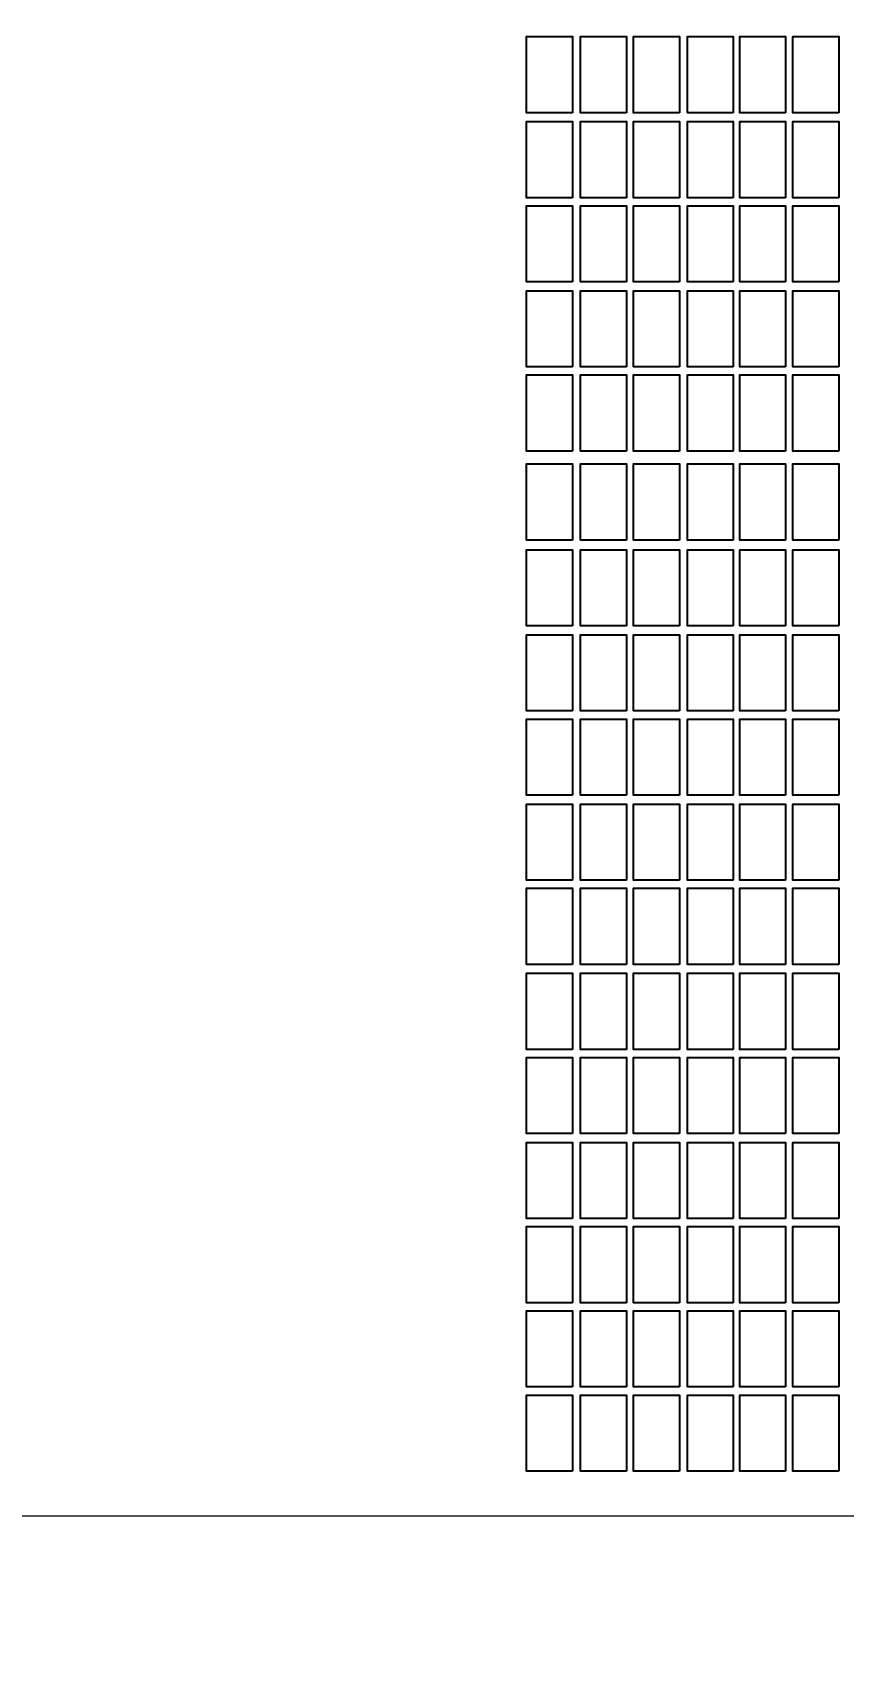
# Model space of a CAD drawing. Header units: metres. Extents: x 256329 to 886268, y -249371 to 355.
# Drawn here: x 284194.1 to 284247.6, y -1363.9 to -1256.5 of the extents above; entities that cross this region are included whole.
import ezdxf

# ---------------------------------------------------------------- set-up
doc = ezdxf.new("R2010")
doc.units = ezdxf.units.M
doc.header["$MEASUREMENT"] = 0
doc.linetypes.add('CONTINULUS', pattern=[0])
doc.layers.get('0').update_dxf_attribs({"lineweight": 18})
doc.layers.add('PARKING_UNIT', color=7, linetype='Continuous')

msp = doc.modelspace()

# ---------------------------------------------------------------- linework, layer by layer
msp.add_lwpolyline([(283932.142067, -896.325846), (284300.184425, -896.325846), (284300.184425, -1354.365052), (283932.142067, -1354.365052)], close=True)
at = {"layer": 'PARKING_UNIT', "color": 3, "linetype": 'CONTINULUS', "ltscale": 0.05}
for points in [[(284229.691476, -1261.804019), (284226.671476, -1261.804019), (284226.671476, -1256.784019), (284229.691476, -1256.784019), (284229.691476, -1261.804019)], [(284233.246193, -1261.804019), (284230.226193, -1261.804019), (284230.226193, -1256.784019), (284233.246193, -1256.784019), (284233.246193, -1261.804019)], [(284236.742128, -1261.804019), (284233.722128, -1261.804019), (284233.722128, -1256.784019), (284236.742128, -1256.784019), (284236.742128, -1261.804019)], [(284240.296845, -1261.804019), (284237.276845, -1261.804019), (284237.276845, -1256.784019), (284240.296845, -1256.784019), (284240.296845, -1261.804019)], [(284243.74575, -1261.804019), (284240.72575, -1261.804019), (284240.72575, -1256.784019), (284243.74575, -1256.784019), (284243.74575, -1261.804019)], [(284247.247561, -1261.804019), (284244.227561, -1261.804019), (284244.227561, -1256.784019), (284247.247561, -1256.784019), (284247.247561, -1261.804019)], [(284229.691476, -1267.409914), (284226.671476, -1267.409914), (284226.671476, -1262.389914), (284229.691476, -1262.389914), (284229.691476, -1267.409914)], [(284233.246193, -1267.409914), (284230.226193, -1267.409914), (284230.226193, -1262.389914), (284233.246193, -1262.389914), (284233.246193, -1267.409914)], [(284236.742128, -1267.409914), (284233.722128, -1267.409914), (284233.722128, -1262.389914), (284236.742128, -1262.389914), (284236.742128, -1267.409914)], [(284240.296845, -1267.409914), (284237.276845, -1267.409914), (284237.276845, -1262.389914), (284240.296845, -1262.389914), (284240.296845, -1267.409914)], [(284243.74575, -1267.409914), (284240.72575, -1267.409914), (284240.72575, -1262.389914), (284243.74575, -1262.389914), (284243.74575, -1267.409914)], [(284247.247561, -1267.409914), (284244.227561, -1267.409914), (284244.227561, -1262.389914), (284247.247561, -1262.389914), (284247.247561, -1267.409914)], [(284229.691476, -1272.962918), (284226.671476, -1272.962918), (284226.671476, -1267.942918), (284229.691476, -1267.942918), (284229.691476, -1272.962918)], [(284233.246193, -1272.962918), (284230.226193, -1272.962918), (284230.226193, -1267.942918), (284233.246193, -1267.942918), (284233.246193, -1272.962918)], [(284236.742128, -1272.962918), (284233.722128, -1272.962918), (284233.722128, -1267.942918), (284236.742128, -1267.942918), (284236.742128, -1272.962918)], [(284240.296845, -1272.962918), (284237.276845, -1272.962918), (284237.276845, -1267.942918), (284240.296845, -1267.942918), (284240.296845, -1272.962918)], [(284243.74575, -1272.962918), (284240.72575, -1272.962918), (284240.72575, -1267.942918), (284243.74575, -1267.942918), (284243.74575, -1272.962918)], [(284247.247561, -1272.962918), (284244.227561, -1272.962918), (284244.227561, -1267.942918), (284247.247561, -1267.942918), (284247.247561, -1272.962918)], [(284229.691476, -1278.568813), (284226.671476, -1278.568813), (284226.671476, -1273.548813), (284229.691476, -1273.548813), (284229.691476, -1278.568813)], [(284233.246193, -1278.568813), (284230.226193, -1278.568813), (284230.226193, -1273.548813), (284233.246193, -1273.548813), (284233.246193, -1278.568813)], [(284236.742128, -1278.568813), (284233.722128, -1278.568813), (284233.722128, -1273.548813), (284236.742128, -1273.548813), (284236.742128, -1278.568813)], [(284240.296845, -1278.568813), (284237.276845, -1278.568813), (284237.276845, -1273.548813), (284240.296845, -1273.548813), (284240.296845, -1278.568813)], [(284243.74575, -1278.568813), (284240.72575, -1278.568813), (284240.72575, -1273.548813), (284243.74575, -1273.548813), (284243.74575, -1278.568813)], [(284247.247561, -1278.568813), (284244.227561, -1278.568813), (284244.227561, -1273.548813), (284247.247561, -1273.548813), (284247.247561, -1278.568813)], [(284229.691476, -1284.121817), (284226.671476, -1284.121817), (284226.671476, -1279.101817), (284229.691476, -1279.101817), (284229.691476, -1284.121817)], [(284233.246193, -1284.121817), (284230.226193, -1284.121817), (284230.226193, -1279.101817), (284233.246193, -1279.101817), (284233.246193, -1284.121817)], [(284236.742128, -1284.121817), (284233.722128, -1284.121817), (284233.722128, -1279.101817), (284236.742128, -1279.101817), (284236.742128, -1284.121817)], [(284240.296845, -1284.121817), (284237.276845, -1284.121817), (284237.276845, -1279.101817), (284240.296845, -1279.101817), (284240.296845, -1284.121817)], [(284243.74575, -1284.121817), (284240.72575, -1284.121817), (284240.72575, -1279.101817), (284243.74575, -1279.101817), (284243.74575, -1284.121817)], [(284247.247561, -1284.121817), (284244.227561, -1284.121817), (284244.227561, -1279.101817), (284247.247561, -1279.101817), (284247.247561, -1284.121817)], [(284229.691476, -1289.989189), (284226.671476, -1289.989189), (284226.671476, -1284.969189), (284229.691476, -1284.969189), (284229.691476, -1289.989189)], [(284233.246193, -1289.989189), (284230.226193, -1289.989189), (284230.226193, -1284.969189), (284233.246193, -1284.969189), (284233.246193, -1289.989189)], [(284236.742128, -1289.989189), (284233.722128, -1289.989189), (284233.722128, -1284.969189), (284236.742128, -1284.969189), (284236.742128, -1289.989189)], [(284240.296845, -1289.989189), (284237.276845, -1289.989189), (284237.276845, -1284.969189), (284240.296845, -1284.969189), (284240.296845, -1289.989189)], [(284243.74575, -1289.989189), (284240.72575, -1289.989189), (284240.72575, -1284.969189), (284243.74575, -1284.969189), (284243.74575, -1289.989189)], [(284247.247561, -1289.989189), (284244.227561, -1289.989189), (284244.227561, -1284.969189), (284247.247561, -1284.969189), (284247.247561, -1289.989189)], [(284229.691476, -1295.658924), (284226.671476, -1295.658924), (284226.671476, -1290.638924), (284229.691476, -1290.638924), (284229.691476, -1295.658924)], [(284233.246193, -1295.658924), (284230.226193, -1295.658924), (284230.226193, -1290.638924), (284233.246193, -1290.638924), (284233.246193, -1295.658924)], [(284236.742128, -1295.658924), (284233.722128, -1295.658924), (284233.722128, -1290.638924), (284236.742128, -1290.638924), (284236.742128, -1295.658924)], [(284240.296845, -1295.658924), (284237.276845, -1295.658924), (284237.276845, -1290.638924), (284240.296845, -1290.638924), (284240.296845, -1295.658924)], [(284243.74575, -1295.658924), (284240.72575, -1295.658924), (284240.72575, -1290.638924), (284243.74575, -1290.638924), (284243.74575, -1295.658924)], [(284247.247561, -1295.658924), (284244.227561, -1295.658924), (284244.227561, -1290.638924), (284247.247561, -1290.638924), (284247.247561, -1295.658924)], [(284229.691476, -1301.264819), (284226.671476, -1301.264819), (284226.671476, -1296.244819), (284229.691476, -1296.244819), (284229.691476, -1301.264819)], [(284233.246193, -1301.264819), (284230.226193, -1301.264819), (284230.226193, -1296.244819), (284233.246193, -1296.244819), (284233.246193, -1301.264819)], [(284236.742128, -1301.264819), (284233.722128, -1301.264819), (284233.722128, -1296.244819), (284236.742128, -1296.244819), (284236.742128, -1301.264819)], [(284240.296845, -1301.264819), (284237.276845, -1301.264819), (284237.276845, -1296.244819), (284240.296845, -1296.244819), (284240.296845, -1301.264819)], [(284243.74575, -1301.264819), (284240.72575, -1301.264819), (284240.72575, -1296.244819), (284243.74575, -1296.244819), (284243.74575, -1301.264819)], [(284247.247561, -1301.264819), (284244.227561, -1301.264819), (284244.227561, -1296.244819), (284247.247561, -1296.244819), (284247.247561, -1301.264819)], [(284229.691476, -1306.817823), (284226.671476, -1306.817823), (284226.671476, -1301.797823), (284229.691476, -1301.797823), (284229.691476, -1306.817823)], [(284233.246193, -1306.817823), (284230.226193, -1306.817823), (284230.226193, -1301.797823), (284233.246193, -1301.797823), (284233.246193, -1306.817823)], [(284236.742128, -1306.817823), (284233.722128, -1306.817823), (284233.722128, -1301.797823), (284236.742128, -1301.797823), (284236.742128, -1306.817823)], [(284240.296845, -1306.817823), (284237.276845, -1306.817823), (284237.276845, -1301.797823), (284240.296845, -1301.797823), (284240.296845, -1306.817823)], [(284243.74575, -1306.817823), (284240.72575, -1306.817823), (284240.72575, -1301.797823), (284243.74575, -1301.797823), (284243.74575, -1306.817823)], [(284247.247561, -1306.817823), (284244.227561, -1306.817823), (284244.227561, -1301.797823), (284247.247561, -1301.797823), (284247.247561, -1306.817823)], [(284229.691476, -1312.423718), (284226.671476, -1312.423718), (284226.671476, -1307.403718), (284229.691476, -1307.403718), (284229.691476, -1312.423718)], [(284233.246193, -1312.423718), (284230.226193, -1312.423718), (284230.226193, -1307.403718), (284233.246193, -1307.403718), (284233.246193, -1312.423718)], [(284236.742128, -1312.423718), (284233.722128, -1312.423718), (284233.722128, -1307.403718), (284236.742128, -1307.403718), (284236.742128, -1312.423718)], [(284240.296845, -1312.423718), (284237.276845, -1312.423718), (284237.276845, -1307.403718), (284240.296845, -1307.403718), (284240.296845, -1312.423718)], [(284243.74575, -1312.423718), (284240.72575, -1312.423718), (284240.72575, -1307.403718), (284243.74575, -1307.403718), (284243.74575, -1312.423718)], [(284247.247561, -1312.423718), (284244.227561, -1312.423718), (284244.227561, -1307.403718), (284247.247561, -1307.403718), (284247.247561, -1312.423718)], [(284229.691476, -1317.976722), (284226.671476, -1317.976722), (284226.671476, -1312.956722), (284229.691476, -1312.956722), (284229.691476, -1317.976722)], [(284233.246193, -1317.976722), (284230.226193, -1317.976722), (284230.226193, -1312.956722), (284233.246193, -1312.956722), (284233.246193, -1317.976722)], [(284236.742128, -1317.976722), (284233.722128, -1317.976722), (284233.722128, -1312.956722), (284236.742128, -1312.956722), (284236.742128, -1317.976722)], [(284240.296845, -1317.976722), (284237.276845, -1317.976722), (284237.276845, -1312.956722), (284240.296845, -1312.956722), (284240.296845, -1317.976722)], [(284243.74575, -1317.976722), (284240.72575, -1317.976722), (284240.72575, -1312.956722), (284243.74575, -1312.956722), (284243.74575, -1317.976722)], [(284247.247561, -1317.976722), (284244.227561, -1317.976722), (284244.227561, -1312.956722), (284247.247561, -1312.956722), (284247.247561, -1317.976722)], [(284229.691476, -1323.582616), (284226.671476, -1323.582616), (284226.671476, -1318.562616), (284229.691476, -1318.562616), (284229.691476, -1323.582616)], [(284233.246193, -1323.582616), (284230.226193, -1323.582616), (284230.226193, -1318.562616), (284233.246193, -1318.562616), (284233.246193, -1323.582616)], [(284236.742128, -1323.582616), (284233.722128, -1323.582616), (284233.722128, -1318.562616), (284236.742128, -1318.562616), (284236.742128, -1323.582616)], [(284240.296845, -1323.582616), (284237.276845, -1323.582616), (284237.276845, -1318.562616), (284240.296845, -1318.562616), (284240.296845, -1323.582616)], [(284243.74575, -1323.582616), (284240.72575, -1323.582616), (284240.72575, -1318.562616), (284243.74575, -1318.562616), (284243.74575, -1323.582616)], [(284247.247561, -1323.582616), (284244.227561, -1323.582616), (284244.227561, -1318.562616), (284247.247561, -1318.562616), (284247.247561, -1323.582616)], [(284229.691476, -1329.13562), (284226.671476, -1329.13562), (284226.671476, -1324.11562), (284229.691476, -1324.11562), (284229.691476, -1329.13562)], [(284233.246193, -1329.13562), (284230.226193, -1329.13562), (284230.226193, -1324.11562), (284233.246193, -1324.11562), (284233.246193, -1329.13562)], [(284236.742128, -1329.13562), (284233.722128, -1329.13562), (284233.722128, -1324.11562), (284236.742128, -1324.11562), (284236.742128, -1329.13562)], [(284240.296845, -1329.13562), (284237.276845, -1329.13562), (284237.276845, -1324.11562), (284240.296845, -1324.11562), (284240.296845, -1329.13562)], [(284243.74575, -1329.13562), (284240.72575, -1329.13562), (284240.72575, -1324.11562), (284243.74575, -1324.11562), (284243.74575, -1329.13562)], [(284247.247561, -1329.13562), (284244.227561, -1329.13562), (284244.227561, -1324.11562), (284247.247561, -1324.11562), (284247.247561, -1329.13562)], [(284229.691476, -1334.741515), (284226.671476, -1334.741515), (284226.671476, -1329.721515), (284229.691476, -1329.721515), (284229.691476, -1334.741515)], [(284233.246193, -1334.741515), (284230.226193, -1334.741515), (284230.226193, -1329.721515), (284233.246193, -1329.721515), (284233.246193, -1334.741515)], [(284236.742128, -1334.741515), (284233.722128, -1334.741515), (284233.722128, -1329.721515), (284236.742128, -1329.721515), (284236.742128, -1334.741515)], [(284240.296845, -1334.741515), (284237.276845, -1334.741515), (284237.276845, -1329.721515), (284240.296845, -1329.721515), (284240.296845, -1334.741515)], [(284243.74575, -1334.741515), (284240.72575, -1334.741515), (284240.72575, -1329.721515), (284243.74575, -1329.721515), (284243.74575, -1334.741515)], [(284247.247561, -1334.741515), (284244.227561, -1334.741515), (284244.227561, -1329.721515), (284247.247561, -1329.721515), (284247.247561, -1334.741515)], [(284229.691476, -1340.294519), (284226.671476, -1340.294519), (284226.671476, -1335.274519), (284229.691476, -1335.274519), (284229.691476, -1340.294519)], [(284233.246193, -1340.294519), (284230.226193, -1340.294519), (284230.226193, -1335.274519), (284233.246193, -1335.274519), (284233.246193, -1340.294519)], [(284236.742128, -1340.294519), (284233.722128, -1340.294519), (284233.722128, -1335.274519), (284236.742128, -1335.274519), (284236.742128, -1340.294519)], [(284240.296845, -1340.294519), (284237.276845, -1340.294519), (284237.276845, -1335.274519), (284240.296845, -1335.274519), (284240.296845, -1340.294519)], [(284243.74575, -1340.294519), (284240.72575, -1340.294519), (284240.72575, -1335.274519), (284243.74575, -1335.274519), (284243.74575, -1340.294519)], [(284247.247561, -1340.294519), (284244.227561, -1340.294519), (284244.227561, -1335.274519), (284247.247561, -1335.274519), (284247.247561, -1340.294519)], [(284229.691476, -1345.847522), (284226.671476, -1345.847522), (284226.671476, -1340.827522), (284229.691476, -1340.827522), (284229.691476, -1345.847522)], [(284233.246193, -1345.847522), (284230.226193, -1345.847522), (284230.226193, -1340.827522), (284233.246193, -1340.827522), (284233.246193, -1345.847522)], [(284236.742128, -1345.847522), (284233.722128, -1345.847522), (284233.722128, -1340.827522), (284236.742128, -1340.827522), (284236.742128, -1345.847522)], [(284240.296845, -1345.847522), (284237.276845, -1345.847522), (284237.276845, -1340.827522), (284240.296845, -1340.827522), (284240.296845, -1345.847522)], [(284243.74575, -1345.847522), (284240.72575, -1345.847522), (284240.72575, -1340.827522), (284243.74575, -1340.827522), (284243.74575, -1345.847522)], [(284247.247561, -1345.847522), (284244.227561, -1345.847522), (284244.227561, -1340.827522), (284247.247561, -1340.827522), (284247.247561, -1345.847522)], [(284229.691476, -1351.400526), (284226.671476, -1351.400526), (284226.671476, -1346.380526), (284229.691476, -1346.380526), (284229.691476, -1351.400526)], [(284233.246193, -1351.400526), (284230.226193, -1351.400526), (284230.226193, -1346.380526), (284233.246193, -1346.380526), (284233.246193, -1351.400526)], [(284236.742128, -1351.400526), (284233.722128, -1351.400526), (284233.722128, -1346.380526), (284236.742128, -1346.380526), (284236.742128, -1351.400526)], [(284240.296845, -1351.400526), (284237.276845, -1351.400526), (284237.276845, -1346.380526), (284240.296845, -1346.380526), (284240.296845, -1351.400526)], [(284243.74575, -1351.400526), (284240.72575, -1351.400526), (284240.72575, -1346.380526), (284243.74575, -1346.380526), (284243.74575, -1351.400526)], [(284247.247561, -1351.400526), (284244.227561, -1351.400526), (284244.227561, -1346.380526), (284247.247561, -1346.380526), (284247.247561, -1351.400526)]]:
    msp.add_lwpolyline(points, close=True, dxfattribs=at)

doc.saveas('drawing.dxf')
